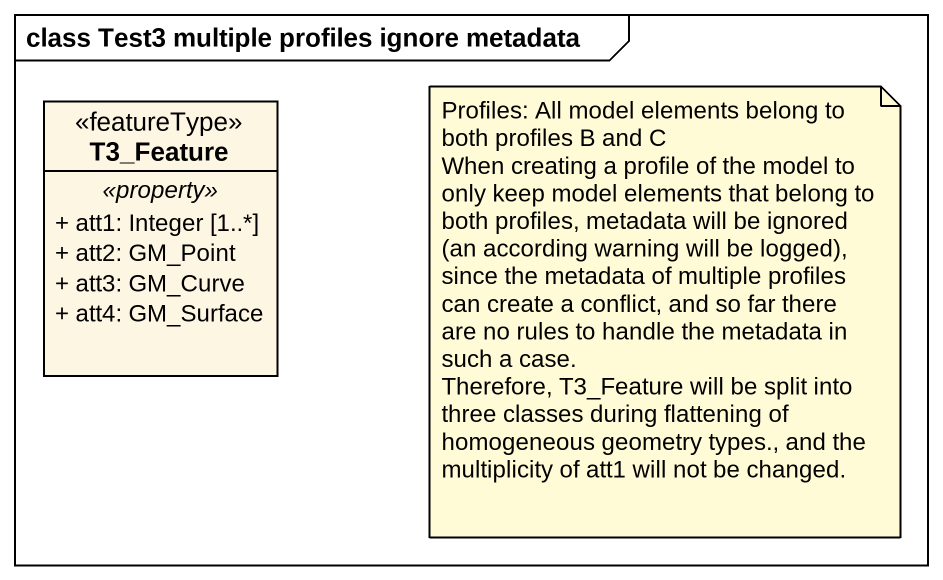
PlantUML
@startuml
mainframe class Test3 multiple profiles ignore metadata
hide circle
hide empty members
skinparam classAttributeIconSize 0
class T3_Feature <<featureType>> {
  .. <<property>> ..
  + att1: Integer [1..*]
  + att2: GM_Point
  + att3: GM_Curve
  + att4: GM_Surface
}
note as N1
  Profiles: All model elements belong to both profiles B and C
  When creating a profile of the model to only keep model elements that belong to both profiles, metadata will be ignored (an according warning will be logged), since the metadata of multiple profiles can create a conflict, and so far there are no rules to handle the metadata in such a case.
  Therefore, T3_Feature will be split into three classes during flattening of homogeneous geometry types., and the multiplicity of att1 will not be changed.
end note
@enduml
